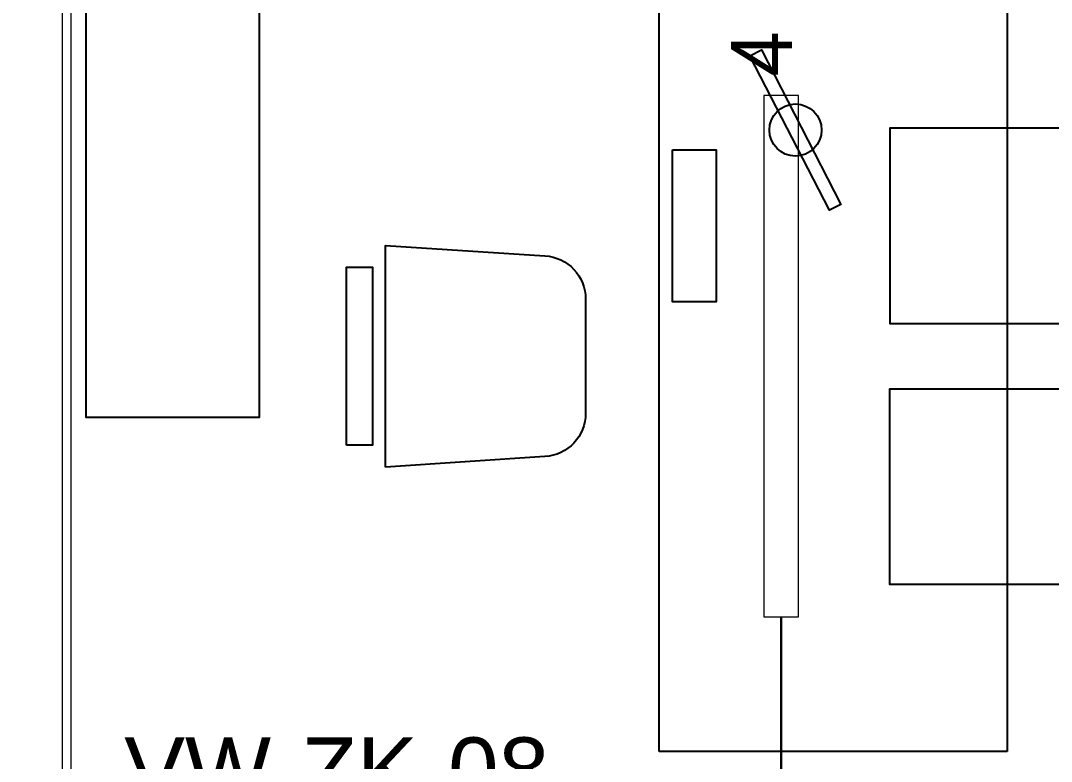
# Model space of a CAD drawing. Extents: x -2012 to 34975, y -1043 to 8321.
# Drawn here: x 4086.2 to 4323.3, y 3672.2 to 3842.7 of the extents above; entities that cross this region are included whole.
import ezdxf
from ezdxf.enums import TextEntityAlignment as Align

# ---------------------------------------------------------------- set-up
doc = ezdxf.new("R2010")
doc.units = 0
doc.header["$LTSCALE"] = 25
doc.layers.get('0').update_dxf_attribs({"color": 9, "lineweight": 9})
for name, color, linetype, lineweight in [('00', 9, 'Continuous', 9), ('05', 9, 'Continuous', 9), ('14', 9, 'Continuous', 9), ('21_MAHAL', 9, 'Continuous', 9), ('31', 9, 'Continuous', 9), ('E-KABLO', 7, 'Continuous', 30)]:
    doc.layers.add(name, color=color, linetype=linetype, lineweight=lineweight)
doc.styles.add('Arial', font='arial.ttf', dxfattribs={"height": 2.5})
doc.styles.add('MuuM_TEXT-STANDART', font='ARIALN.TTF')
doc.styles.add('TX-TEXT', font='')
doc.styles.get('TX-TEXT').set_extended_font_data('TrSah Futura Lt BT')

# ---------------------------------------------------------------- blocks, each defined once
blk = doc.blocks.new('m-vw-sandalye-02')
at = {"lineweight": -3, "ltscale": 0.5}
for points in [[(-22.5, 0), (-22.5, -5), (22.5, -5), (22.5, 0)], [(-22.5, -5), (22.5, -5), (22.5, -50), (-22.5, -50)]]:
    blk.add_lwpolyline(points, close=True, dxfattribs=at)
blk = doc.blocks.new('m-vw-sandalye')
at = {"lineweight": -3, "ltscale": 0.5}
blk.add_lwpolyline([(-20.5, 0), (20.5, 0), (20.5, -6), (-20.5, -6)], close=True, dxfattribs=at)
blk.add_lwpolyline([(-25.5, -9), (25.5, -9), (23.11, -45.65, -0.395265), (13.13, -55), (-13.13, -55, -0.395265), (-23.11, -45.65)], format="xyb", close=True, dxfattribs=at)
blk = doc.blocks.new('m-vw-çalışma-p-01')
at = {"lineweight": -3, "ltscale": 0.5}
for p, q in [((11.93, 179.03), (91.93, 179.03)), ((11.93, -0.97), (11.93, 179.03)), ((91.93, 179.03), (91.93, -0.97)), ((91.93, -0.97), (11.93, -0.97))]:
    blk.add_line(p, q, dxfattribs=at)
for points in [[(32.8, 159.16), (35.47, 160.53), (53.74, 124.95), (51.08, 123.58)], [(15, 137.5), (25, 137.5), (25, 102.5), (15, 102.5)]]:
    blk.add_lwpolyline(points, close=True, dxfattribs=at)
blk.add_circle((43.27, 142.05), 6, dxfattribs=at)
at = {"lineweight": -3, "ltscale": 0.5, "xscale": -1, "rotation": 270}
blk.add_blockref('m-vw-sandalye-02', (115, 120), dxfattribs=at)
at = {"lineweight": -3, "rotation": 90}
blk.add_blockref('m-vw-sandalye', (-60, 90), dxfattribs=at)
at = {"lineweight": -3, "ltscale": 0.5, "rotation": 270}
blk.add_blockref('m-vw-sandalye-02', (115, 60), dxfattribs=at)
blk = doc.blocks.new('m-çalışma dolap modül')
at = {"lineweight": -3, "ltscale": 0.5}
blk.add_lwpolyline([(0, 40), (120, 40), (120, 0), (0, 0)], close=True, dxfattribs=at)
blk = doc.blocks.new('0_roomno2')
blk.add_lwpolyline([(19.375, -10.5), (0, -10.5), (0, 0), (19.375, 0)], close=True)
for points in [[(0, -3), (19.375, -3)], [(8.125, -3), (8.125, -10.5)], [(11.875, -3), (11.875, -10.5)], [(15.625, -3), (15.625, -10.5)], [(0, -6.75), (8.125, -6.75)]]:
    blk.add_lwpolyline(points)
at = {"style": 'MuuM_TEXT-STANDART', "width": 0.6}
blk.add_text('H:', height=1.5, dxfattribs=at).set_placement((0.35, -8.608), align=Align.MIDDLE_LEFT)
at = {"style": 'Arial'}
blk.add_attdef('ODANO', (0, 1.17), '', height=2, dxfattribs=at)
blk.add_attdef('MEKANADI', text='', height=2, dxfattribs=at).set_placement((0.35, -3), align=Align.BOTTOM_LEFT)
at = {"style": 'MuuM_TEXT-STANDART', "width": 0.6}
for tag, p in [('YER01', (10, -4.5)), ('TAVAN01', (13.75, -4.5)), ('DUVAR01', (17.5, -4.5)), ('YER02', (10, -6.75)), ('TAVAN02', (13.75, -6.75)), ('DUVAR02', (17.5, -6.75)), ('YER03', (10, -9)), ('TAVAN03', (13.75, -9)), ('DUVAR03', (17.5, -9))]:
    blk.add_attdef(tag, text='', height=1.5, dxfattribs=at).set_placement(p, align=Align.MIDDLE_CENTER)
for tag, p in [('M2', (0.35, -4.875)), ('TEMIZTAVANYUKSEKLIGI', (1.8, -8.608))]:
    blk.add_attdef(tag, text='', height=1.5, dxfattribs=at).set_placement(p, align=Align.MIDDLE_LEFT)
blk = doc.blocks.new('p-bur-VW-ayd 4')
at = {"linetype": 'ByBlock'}
blk.add_lwpolyline([(-60, -11.5), (60, -11.5), (60, -3.5), (-60, -3.5), (-60, -11.5)], close=True, dxfattribs=at)
at = {"insert": (64.34, 4.06), "char_height": 14, "width": 14.596, "attachment_point": 1, "style": 'TX-TEXT'}
blk.add_mtext('4', dxfattribs=at)

msp = doc.modelspace()

# ---------------------------------------------------------------- linework, layer by layer
at = {"layer": '00'}
msp.add_lwpolyline([(4044.04, 3892.5), (4173.34, 3892.5), (4173.34, 3872.5), (4095.77, 3872.5), (4095.77, 3362.5), (4480.84, 3362.5), (4480.84, 3297.5), (4465.84, 3297.5), (4465.84, 3347.5), (4340.77, 3347.5), (4340.77, 3157.5), (4400.84, 3157.5), (4400.84, 3142.5), (4277.64, 3142.5), (4277.64, 3157.5), (4325.77, 3157.5), (4325.77, 3347.5), (4125.77, 3347.5), (4125.77, 3157.5), (4164.04, 3157.5), (4164.04, 3142.5), (3680.84, 3142.5)], dxfattribs=at)
at = {"layer": '14'}
msp.add_lwpolyline([(4175.34, 3888.5), (4175.34, 3870.5), (4097.77, 3870.5), (4097.77, 3364.5), (4482.84, 3364.5), (4482.84, 3297.5)], dxfattribs=at)
at = {"layer": 'E-KABLO', "color": 6}
msp.add_line((4261.2, 3517.09), (4261.2, 3705.43), dxfattribs=at)

# ---------------------------------------------------------------- block references
at = {"layer": '05', "lineweight": -3, "xscale": -1, "rotation": 90}
msp.add_blockref('m-çalışma dolap modül', (4141.2, 3871.38), dxfattribs=at)
at = {"layer": '05', "lineweight": -3}
msp.add_blockref('m-vw-çalışma-p-01', (4221.2, 3675.43), dxfattribs=at)
at = {"layer": '21_MAHAL'}
ref = msp.add_blockref('0_roomno2', (4110.07, 3653.94), dxfattribs=dict(at, xscale=7.5, yscale=7.5, zscale=7.5))
ref.add_attrib('ODANO', 'VW-ZK-08', (4110.07, 3662.71), dxfattribs={"layer": '0', "height": 15, "style": 'Arial'})
ref.add_attrib('MEKANADI', 'VDF', dxfattribs={"layer": '0', "height": 15, "style": 'Arial'}).set_placement((4112.69, 3631.44), align=Align.BOTTOM_LEFT)
ref.add_attrib('M2', '##### m2', dxfattribs={"layer": '0', "height": 11.25, "style": 'MuuM_TEXT-STANDART', "width": 0.6}).set_placement((4112.69, 3617.38), align=Align.MIDDLE_LEFT)
ref.add_attrib('TEMIZTAVANYUKSEKLIGI', '2.70 m', dxfattribs={"layer": '0', "height": 11.25, "style": 'MuuM_TEXT-STANDART', "width": 0.6}).set_placement((4123.57, 3589.38), align=Align.MIDDLE_LEFT)
ref.add_attrib('YER01', 'Y24', dxfattribs={"layer": '0', "height": 11.25, "style": 'MuuM_TEXT-STANDART', "width": 0.6}).set_placement((4185.07, 3620.19), align=Align.MIDDLE_CENTER)
ref.add_attrib('TAVAN01', 'T05', dxfattribs={"layer": '0', "height": 11.25, "style": 'MuuM_TEXT-STANDART', "width": 0.6}).set_placement((4213.19, 3620.19), align=Align.MIDDLE_CENTER)
ref.add_attrib('DUVAR01', 'D07A', dxfattribs={"layer": '0', "height": 11.25, "style": 'MuuM_TEXT-STANDART', "width": 0.6}).set_placement((4241.32, 3620.19), align=Align.MIDDLE_CENTER)
ref.add_attrib('TAVAN02', 'T09', dxfattribs={"layer": '0', "height": 11.25, "style": 'MuuM_TEXT-STANDART', "width": 0.6}).set_placement((4213.19, 3603.31), align=Align.MIDDLE_CENTER)
at = {"layer": '31', "linetype": 'ByBlock', "rotation": 90}
msp.add_blockref('p-bur-VW-ayd 4', (4253.7, 3765.43), dxfattribs=at)

doc.saveas('drawing.dxf')
